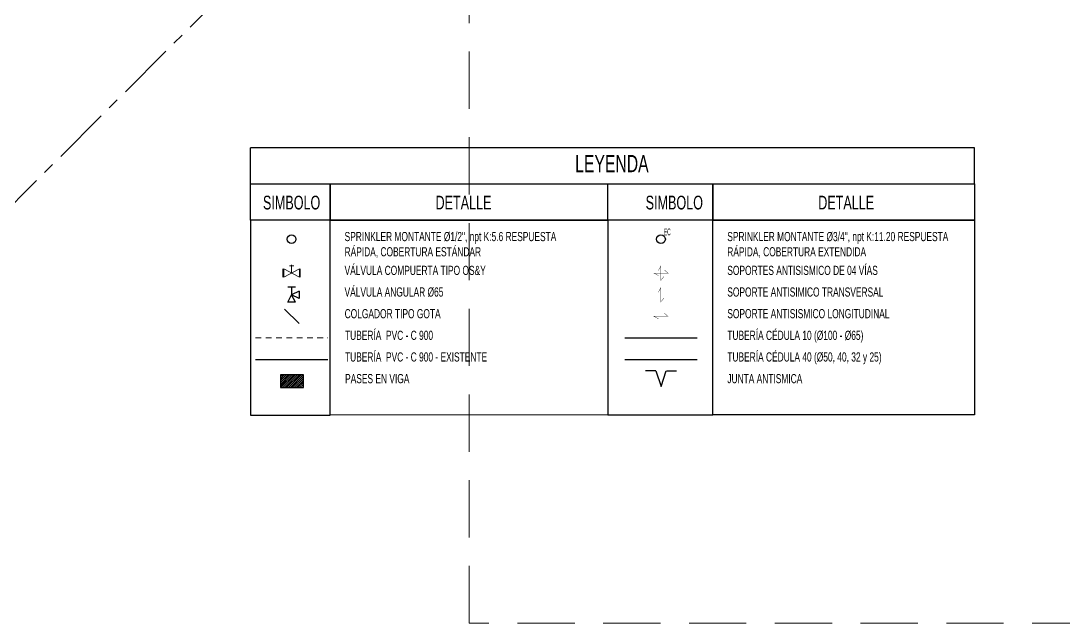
# Model space of a CAD drawing. Header units: millimetres. Extents: x 2085 to 2829, y 1347 to 1643.
# Drawn here: x 2147.1 to 2169.91, y 1347.19 to 1360.36 of the extents above; entities that cross this region are included whole.
import ezdxf
from ezdxf.enums import TextEntityAlignment as Align

# ---------------------------------------------------------------- set-up
doc = ezdxf.new("R2010")
doc.units = ezdxf.units.MM
for name, pattern in [('CENTER', [2, 1.25, -0.25, 0.25, -0.25]), ('DASHED2', [0.375, 0.25, -0.125]), ('HIDDEN', [0.375, 0.25, -0.125]), ('HIDDEN2', [0.1875, 0.125, -0.0625])]:
    doc.linetypes.add(name, pattern=pattern)
for name, color, linetype, lineweight in [('000 SOS 911 - ACCESORIOS ACI', 3, 'Continuous', 20), ('000 SOS 911 ACCESORIOS', 3, 'Continuous', 20), ('000 SOS 911 Membrete', 7, 'Continuous', 25), ('000 SOS 911 ROCIADORES', 5, 'Continuous', 25), ('000 SOS 911 SOPORTES ACI', 3, 'Continuous', 25), ('000 SOS 911 TEXTOS ACI', 7, 'Continuous', 9), ('000 SOS 911 TUB. ENTERRADA  ACI', 5, 'DASHED2', 25), ('000 SOS 911 TUBERIA ACI', 3, 'Continuous', 25), ('000 SOS 911 TUBERIA ENTERRADA', 5, 'HIDDEN', 0), ('00_Grupo3S', 7, 'DASHED2', 0), ('A_50_CortesElev', 251, 'CENTER', 13)]:
    doc.layers.add(name, color=color, linetype=linetype, lineweight=lineweight)
doc.styles.add('ESC-50', font='romans.shx', dxfattribs={"width": 0.9, "height": 0.1})
doc.styles.add('PIPE', font='ARIALN.TTF', dxfattribs={"width": 0.8})
doc.linetypes.add('Fire-50-Wall', pattern='A,0.5,-0.075,["I",ESC-50,S=1,R=0,X=-0.03,Y=-0.05],-0.05', length=0.625)

# ---------------------------------------------------------------- blocks, each defined once
blk = doc.blocks.new('Soporte Longitudinal')
at = {"layer": '000 SOS 911 SOPORTES ACI', "const_width": 0.02}
blk.add_lwpolyline([(-0.14, -0.149), (-0.405, 0), (0.405, 0), (0.197, 0.164)], dxfattribs=at)
blk = doc.blocks.new('015')
at = {"layer": '000 SOS 911 - ACCESORIOS ACI', "lineweight": 30}
for p, q in [((1808.368, 1494.473), (1808.473, 1494.421)), ((1808.368, 1494.473), (1808.368, 1494.369)), ((1808.368, 1494.369), (1808.473, 1494.421)), ((1808.42, 1494.525), (1808.525, 1494.525)), ((1808.42, 1494.317), (1808.473, 1494.421)), ((1808.525, 1494.317), (1808.473, 1494.421)), ((1808.42, 1494.317), (1808.525, 1494.317))]:
    blk.add_line(p, q, dxfattribs=at)
blk.add_lwpolyline([(1808.473, 1494.525), (1808.473, 1494.421)], dxfattribs=at)
blk = doc.blocks.new('005')
at = {"layer": '000 SOS 911 ACCESORIOS'}
for p, q in [((1806.761, 1494.128), (1806.978, 1494.012)), ((1806.978, 1494.128), (1806.761, 1494.012)), ((1806.761, 1494.012), (1806.761, 1494.128)), ((1806.84, 1494.172), (1806.9, 1494.172)), ((1806.87, 1494.07), (1806.87, 1494.187)), ((1806.978, 1494.012), (1806.978, 1494.128))]:
    blk.add_line(p, q, dxfattribs=at)
blk = doc.blocks.new('001')
at = {"layer": '000 SOS 911 ROCIADORES'}
blk.add_circle((2878.502, 1470.134, 0), 0.0952, dxfattribs=at)
blk = doc.blocks.new('002')
at = {"layer": '000 SOS 911 ROCIADORES'}
blk.add_circle((2884.506, 1470.177, 0), 0.0952, dxfattribs=at)
at = {"layer": '000 SOS 911 ROCIADORES', "color": 5, "style": 'PIPE', "width": 0.641273}
blk.add_text('EC', height=0.1469, dxfattribs=at).set_placement((2884.569, 1470.262, 0), (2884.719, 1470.262, 0), align=Align.FIT)
blk = doc.blocks.new('JUNTA ANTI')
at = {"layer": '000 SOS 911 TUBERIA ACI', "color": 1}
for p, q in [((157.274, 103.304, 0), (157.03, 104.042, 0)), ((157.522, 104.042, 0), (157.274, 103.304, 0))]:
    blk.add_line(p, q, dxfattribs=at)
at = {"layer": '000 SOS 911 TUBERIA ACI', "color": 1, "ltscale": 0.25, "elevation": 0}
for points in [[(157.026, 104.042), (156.554, 104.042)], [(157.522, 104.042), (157.994, 104.042)]]:
    blk.add_lwpolyline(points, dxfattribs=at)
blk = doc.blocks.new('PASE EN VIGA')
at = {"layer": '000 SOS 911 TUB. ENTERRADA  ACI'}
h = blk.add_hatch(dxfattribs=at)
h.set_pattern_fill('ANSI31', color=6, scale=0.0046)
h.paths.add_polyline_path([(2188.783, 1180.57), (2188.783, 1180.71), (2188.533, 1180.71), (2188.533, 1180.57)])
at = {"layer": '000 SOS 911 TUB. ENTERRADA  ACI', "color": 6, "linetype": 'ByBlock'}
blk.add_lwpolyline([(2188.533, 1180.57), (2188.783, 1180.57), (2188.783, 1180.71), (2188.533, 1180.71)], close=True, dxfattribs=at)

msp = doc.modelspace()

# ---------------------------------------------------------------- linework, layer by layer
at = {"layer": '000 SOS 911 ACCESORIOS', "elevation": 0}
for points in [[(2152.832, 1354.94), (2152.831, 1354.758)], [(2153.212, 1354.939), (2153.211, 1354.757)]]:
    msp.add_lwpolyline(points, dxfattribs=at)
at = {"layer": '000 SOS 911 Membrete', "elevation": 0}
for points in [[(2152.121, 1356.796), (2167.945, 1356.797), (2167.945, 1357.587), (2152.121, 1357.586)], [(2152.121, 1356.797), (2152.121, 1357.586)]]:
    msp.add_lwpolyline(points, dxfattribs=at)
for points in [[(2153.865, 1356.007), (2152.121, 1356.007), (2152.121, 1356.797), (2153.865, 1356.797)], [(2153.865, 1356.797), (2162.23, 1356.797), (2162.23, 1356.007), (2153.865, 1356.007)], [(2162.23, 1356.007), (2159.93, 1356.007), (2159.93, 1356.797), (2162.23, 1356.797)], [(2162.23, 1356.797), (2167.945, 1356.797), (2167.945, 1356.007), (2162.23, 1356.007)], [(2152.121, 1351.743), (2153.865, 1351.743), (2153.865, 1356.007), (2152.121, 1356.007)], [(2153.865, 1356.007), (2159.93, 1356.007), (2159.931, 1351.744), (2153.865, 1351.743)], [(2159.931, 1351.744), (2162.23, 1351.744), (2162.23, 1356.007), (2159.93, 1356.007)], [(2162.23, 1356.007), (2167.945, 1356.007), (2167.946, 1351.744), (2162.23, 1351.744)]]:
    msp.add_lwpolyline(points, close=True, dxfattribs=at)
at = {"layer": '000 SOS 911 TUB. ENTERRADA  ACI', "color": 1, "linetype": 'Fire-50-Wall', "lineweight": 30, "elevation": 0}
msp.add_lwpolyline([(2152.234, 1352.955), (2153.814, 1352.955)], dxfattribs=at)
at = {"layer": '000 SOS 911 TUBERIA ACI'}
msp.add_line((2153.184, 1353.746, 0), (2152.864, 1354.057, 0), dxfattribs=at)
at = {"layer": '000 SOS 911 TUBERIA ACI', "elevation": 0}
for points in [[(2160.306, 1353.428), (2161.885, 1353.428)], [(2160.306, 1352.955), (2161.885, 1352.955)]]:
    msp.add_lwpolyline(points, dxfattribs=at)
at = {"layer": '000 SOS 911 TUBERIA ENTERRADA', "linetype": 'HIDDEN2', "elevation": 0}
msp.add_lwpolyline([(2152.234, 1353.428), (2153.814, 1353.428)], dxfattribs=at)
at = {"layer": '00_Grupo3S', "color": 2, "ltscale": 5}
msp.add_lwpolyline([(2156.906, 1643.032), (2183.584, 1643.032), (2183.584, 1347.191), (2156.906, 1347.191)], close=True, dxfattribs=at)
at = {"layer": 'A_50_CortesElev'}
msp.add_lwpolyline([(2164.416, 1373.84), (2143.202, 1352.627)], dxfattribs=at)

# ---------------------------------------------------------------- block references
at = {"layer": '000 SOS 911 ACCESORIOS', "xscale": 1.560371944063234, "yscale": 1.560371944063234, "zscale": 1.560371944063234, "rotation": 359.8327714372416}
msp.add_blockref('005', (-673.159, -968.218, 0), dxfattribs=at)
at = {"layer": '000 SOS 911 ACCESORIOS', "xscale": -1.546875, "yscale": 1.546875, "zscale": 1.546875}
msp.add_blockref('015', (4950.504, -957.308, 0), dxfattribs=at)
at = {"layer": '000 SOS 911 ROCIADORES'}
for name, p in [('002', (-723.411, -114.588, 0)), ('001', (-725.48, -114.546, 0))]:
    msp.add_blockref(name, p, dxfattribs=at)
at = {"layer": '000 SOS 911 SOPORTES ACI', "xscale": 0.384521484375, "yscale": 0.384521484375, "zscale": 0.384521484375}
for p in [(2161.095, 1354.848, 0), (2161.095, 1353.902, 0)]:
    msp.add_blockref('Soporte Longitudinal', p, dxfattribs=at)
at = {"layer": '000 SOS 911 SOPORTES ACI', "xscale": 0.384521484375, "yscale": 0.384521484375, "zscale": 0.384521484375, "rotation": 270}
for p in [(2161.095, 1354.848, 0), (2161.095, 1354.375, 0)]:
    msp.add_blockref('Soporte Longitudinal', p, dxfattribs=at)
at = {"layer": '000 SOS 911 TUB. ENTERRADA  ACI', "xscale": 2, "yscale": 2, "zscale": 2}
msp.add_blockref('PASE EN VIGA', (-2224.287, -1008.799, 0), dxfattribs=at)
at = {"layer": '000 SOS 911 TUBERIA ACI', "color": 4, "xscale": -0.46875, "yscale": 0.46875, "zscale": 0.46875}
msp.add_blockref('JUNTA ANTI', (2234.818, 1303.941, 0), dxfattribs=at)

# ---------------------------------------------------------------- texts
at = {"layer": '000 SOS 911 TEXTOS ACI', "attachment_point": 1, "style": 'PIPE'}
for s, width, insert, char_height in [('LEYENDA', 1.48192, (2159.22, 1357.429, 0), 0.3752), ('SIMBOLO', 1.48192, (2152.396, 1356.539, 0), 0.3), ('DETALLE', 1.48192, (2156.168, 1356.539, 0), 0.3), ('SIMBOLO', 1.48192, (2160.76, 1356.539, 0), 0.3), ('DETALLE', 1.48192, (2164.532, 1356.539, 0), 0.3), ('\\A1;SPRINKLER MONTANTE %%C1/2", npt K:5.6 RESPUESTA RÁPIDA, COBERTURA ESTÁNDAR', 4.96453, (2154.18, 1355.746, 0), 0.2), ('\\A1;SPRINKLER MONTANTE %%C3/4", npt K:11.20 RESPUESTA RÁPIDA, COBERTURA EXTENDIDA', 4.96453, (2162.544, 1355.746, 0), 0.2), ('VÁLVULA COMPUERTA TIPO OS&Y', 4.43217, (2154.18, 1355.006, 0), 0.2), ('SOPORTES ANTISISMICO DE 04 VÍAS', 3.80759, (2162.545, 1355.006, 0), 0.2), ('VÁLVULA ANGULAR %%C65', 3.52709, (2154.18, 1354.533, 0), 0.2), ('SOPORTE ANTISIMICO TRANSVERSAL', 3.47536, (2162.545, 1354.533, 0), 0.2), ('COLGADOR TIPO GOTA', 2.902, (2154.181, 1354.059, 0), 0.2), ('SOPORTE ANTISISMICO LONGITUDINAL', 3.54431, (2162.545, 1354.06, 0), 0.2), ('TUBERÍA  PVC - C 900', 3.54431, (2154.189, 1353.586, 0), 0.2), ('TUBERÍA CÉDULA 10 (%%C100 - %%C65)', 3.54431, (2162.545, 1353.586, 0), 0.2), ('TUBERÍA  PVC - C 900 - EXISTENTE', 3.54431, (2154.189, 1353.113, 0), 0.2), ('TUBERÍA CÉDULA 40 (%%C50, 40, 32 y 25)', 3.54431, (2162.545, 1353.113, 0), 0.2), ('PASES EN VIGA', 3.54431, (2154.191, 1352.639, 0), 0.2), ('JUNTA ANTISMICA', 3.54431, (2162.545, 1352.639, 0), 0.2)]:
    msp.add_mtext_dynamic_manual_height_columns(s, width=width, gutter_width=1.915, heights=[0], dxfattribs=dict(at, insert=insert, char_height=char_height))

doc.saveas('drawing.dxf')
